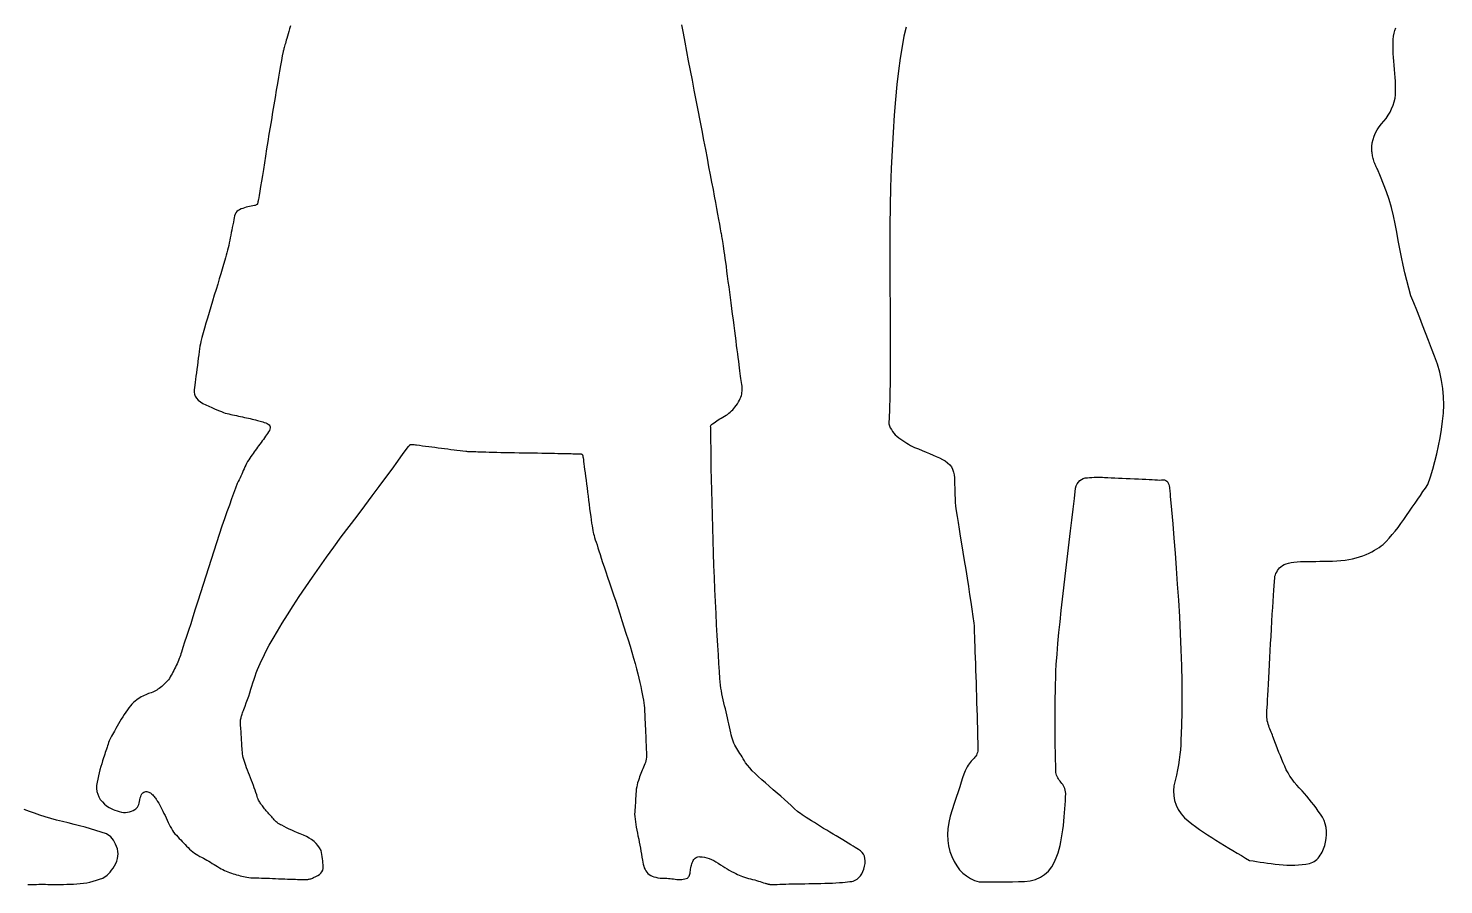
# Model space of a CAD drawing. Extents: x -1942 to 1846, y -642 to 982.
# Drawn here: x -681 to 579, y -620 to 142 of the extents above; entities that cross this region are included whole.
import ezdxf

# ---------------------------------------------------------------- set-up
doc = ezdxf.new("R2010")
doc.units = 0
doc.header["$LTSCALE"] = 20
doc.layers.add('_____1', color=7, linetype='CONTINUOUS')

msp = doc.modelspace()

# ---------------------------------------------------------------- linework, layer by layer
at = {"layer": '_____1', "color": 0, "linetype": 'CONTINUOUS', "flags": 128}
for points in [[(-447.8, 144.6), (-448.5, 142), (-449.2, 139.7), (-449.9, 137.5), (-450.4, 135.4), (-451, 133.5), (-451.5, 131.8), (-451.9, 130.3), (-452.3, 128.9), (-452.7, 127.6), (-453, 126.5), (-453.3, 125.4), (-453.6, 124.5), (-453.8, 123.6), (-454, 122.9), (-454.2, 122.2), (-454.4, 121.7), (-454.4, 121.7), (-454.4, 121.7), (-455.1, 117.9), (-455.8, 113.8), (-456.7, 109.3), (-457.5, 104.3), (-458.5, 99.1), (-459.4, 93.4), (-460.4, 87.3), (-461.5, 80.9), (-462.6, 74.3), (-463.7, 67.7), (-464.8, 61.1), (-465.8, 54.6), (-466.9, 48.1), (-467.9, 41.7), (-469, 35.2), (-470, 28.8), (-471, 22.6), (-471.9, 16.8), (-472.8, 11.4), (-473.6, 6.4), (-474.4, 1.7), (-475.1, -2.5), (-475.7, -6.4), (-476.3, -9.8), (-476.3, -9.8), (-476.3, -9.8), (-476.4, -10.4), (-476.5, -10.9), (-476.6, -11.3), (-476.7, -11.8), (-476.8, -12.2), (-476.8, -12.6), (-476.9, -13), (-477, -13.4), (-477, -13.7), (-477.2, -14), (-477.5, -14.3), (-477.8, -14.5), (-478.2, -14.8), (-478.7, -15), (-479.3, -15.1), (-479.9, -15.3), (-479.9, -15.3), (-479.9, -15.3), (-481.4, -15.5), (-482.9, -15.8), (-484.4, -16.1), (-485.8, -16.4), (-487.3, -16.8), (-488.8, -17.3), (-490.3, -17.8), (-491.7, -18.3), (-493.1, -19), (-494.3, -19.8), (-495.4, -20.7), (-496.3, -21.9), (-497, -23.1), (-497.5, -24.5), (-497.9, -26.1), (-498.2, -27.8), (-498.2, -27.8), (-498.2, -27.8), (-498.6, -30.2), (-499.1, -32.5), (-499.6, -34.8), (-500, -37.1), (-500.5, -39.4), (-500.9, -41.7), (-501.4, -43.9), (-501.8, -46.2), (-502.3, -48.4), (-502.7, -50.7), (-503.2, -52.9), (-503.8, -55.1), (-504.4, -57.3), (-505, -59.5), (-505.6, -61.7), (-506.3, -63.9), (-506.3, -63.9), (-506.3, -63.9), (-507.4, -67.8), (-508.6, -71.8), (-509.9, -76.1), (-511.2, -80.5), (-512.6, -85.2), (-514, -90), (-515.6, -95), (-517.2, -100.3), (-518.8, -105.5), (-520.3, -110.5), (-521.8, -115.4), (-523.1, -120), (-524.4, -124.4), (-525.6, -128.6), (-526.7, -132.6), (-527.7, -136.3), (-527.7, -136.3), (-527.7, -136.3), (-528, -138.3), (-528.4, -140.4), (-528.7, -142.8), (-529.1, -145.3), (-529.5, -148.1), (-529.9, -151.1), (-530.3, -154.3), (-530.7, -157.6), (-531.1, -161), (-531.5, -164.2), (-531.9, -167.2), (-532.3, -170), (-532.7, -172.6), (-533, -175.1), (-533.3, -177.3), (-533.6, -179.3), (-533.6, -179.3), (-533.6, -179.3), (-533.6, -181.3), (-533.2, -183.2), (-532.5, -185), (-531.4, -186.8), (-529.9, -188.4), (-528, -189.9), (-525.8, -191.4), (-523.2, -192.7), (-520.5, -193.9), (-517.9, -195.1), (-515.5, -196.1), (-513.2, -197.1), (-511.1, -198), (-509.2, -198.7), (-507.4, -199.4), (-505.8, -200), (-505.8, -200), (-505.8, -200), (-504.2, -200.4), (-502.6, -200.7), (-501, -201.1), (-499.3, -201.5), (-497.6, -201.8), (-495.9, -202.2), (-494.1, -202.6), (-492.2, -203), (-490.4, -203.4), (-488.6, -203.8), (-486.9, -204.2), (-485.2, -204.6), (-483.6, -204.9), (-482, -205.3), (-480.5, -205.6), (-479, -206), (-479, -206), (-479, -206), (-478.1, -206.2), (-477.1, -206.5), (-476, -206.8), (-474.9, -207.1), (-473.7, -207.5), (-472.5, -207.9), (-471.2, -208.3), (-469.8, -208.7), (-468.6, -209.2), (-467.5, -209.8), (-466.8, -210.5), (-466.2, -211.3), (-465.9, -212.1), (-465.9, -213.1), (-466.1, -214.2), (-466.5, -215.4), (-466.5, -215.4), (-466.5, -215.4), (-467.4, -216.7), (-468.2, -218), (-469.1, -219.3), (-470, -220.6), (-470.9, -222), (-471.9, -223.4), (-473, -224.8), (-474, -226.2), (-475.1, -227.6), (-476.1, -229.1), (-477.1, -230.4), (-478.1, -231.8), (-479.1, -233.2), (-480, -234.5), (-480.9, -235.8), (-481.8, -237.1), (-481.8, -237.1), (-481.8, -237.1), (-483, -238.6), (-484, -240.1), (-485, -241.6), (-485.9, -243.2), (-486.8, -244.7), (-487.6, -246.3), (-488.4, -247.9), (-489.1, -249.5), (-489.8, -251.1), (-490.5, -252.8), (-491.2, -254.4), (-492, -256), (-492.7, -257.7), (-493.5, -259.4), (-494.3, -261), (-495.1, -262.7), (-495.1, -262.7), (-495.1, -262.7), (-496.7, -266.8), (-498.5, -271.4), (-500.3, -276.4), (-502.2, -281.8), (-504.3, -287.7), (-506.5, -294), (-508.8, -300.7), (-511.2, -307.9), (-513.6, -315.3), (-516.1, -322.8), (-518.5, -330.2), (-520.9, -337.6), (-523.2, -345), (-525.6, -352.4), (-527.9, -359.8), (-530.2, -367.3), (-532.5, -374.5), (-534.6, -381.2), (-536.6, -387.6), (-538.5, -393.4), (-540.3, -398.9), (-542, -403.9), (-543.5, -408.5), (-544.9, -412.6), (-544.9, -412.6), (-544.9, -412.6), (-545.3, -414.1), (-545.8, -415.6), (-546.3, -417.1), (-546.9, -418.5), (-547.5, -420), (-548.1, -421.5), (-548.8, -423), (-549.5, -424.5), (-550.2, -426), (-550.9, -427.5), (-551.7, -429), (-552.5, -430.4), (-553.2, -431.9), (-554, -433.3), (-554.8, -434.7), (-555.6, -436.1), (-555.6, -436.1), (-555.6, -436.1), (-556.5, -437.2), (-557.4, -438.2), (-558.4, -439.3), (-559.3, -440.3), (-560.3, -441.3), (-561.4, -442.3), (-562.4, -443.2), (-563.5, -444.2), (-564.6, -445), (-565.8, -445.8), (-566.9, -446.6), (-568.1, -447.2), (-569.2, -447.8), (-570.4, -448.4), (-571.7, -448.8), (-572.9, -449.2), (-574.1, -449.6), (-575.4, -450.1), (-576.7, -450.6), (-578, -451.2), (-579.3, -451.9), (-580.6, -452.6), (-582, -453.4), (-583.3, -454.2), (-584.7, -455.2), (-586.1, -456.3), (-587.5, -457.5), (-588.9, -458.9), (-590.2, -460.5), (-591.6, -462.2), (-593, -464.1), (-594.4, -466.1), (-595.8, -468.1), (-597.1, -470.2), (-598.4, -472.3), (-599.7, -474.5), (-600.9, -476.6), (-602.2, -478.7), (-603.3, -480.8), (-604.5, -483), (-604.5, -483), (-604.5, -483), (-605.4, -484.5), (-606.3, -485.9), (-607.1, -487.4), (-607.8, -488.8), (-608.5, -490.3), (-609.1, -491.7), (-609.7, -493.1), (-610.2, -494.6), (-610.6, -496), (-611.1, -497.4), (-611.6, -498.9), (-612.1, -500.4), (-612.7, -502), (-613.2, -503.6), (-613.7, -505.2), (-614.3, -506.9), (-614.3, -506.9), (-614.3, -506.9), (-615.1, -509.4), (-615.9, -512), (-616.7, -514.6), (-617.4, -517.3), (-618.1, -520), (-618.8, -522.8), (-619.4, -525.6), (-620, -528.5), (-620.4, -531.3), (-620.4, -534.1), (-620.1, -536.7), (-619.4, -539.2), (-618.4, -541.6), (-617.1, -543.9), (-615.3, -546), (-613.3, -548.1), (-613.3, -548.1), (-613.3, -548.1), (-612, -549.1), (-610.6, -550.1), (-609.1, -551), (-607.5, -551.9), (-605.8, -552.6), (-604.1, -553.3), (-602.2, -554), (-600.3, -554.6), (-598.3, -555), (-596.4, -555.3), (-594.6, -555.3), (-592.8, -555.2), (-591.1, -554.9), (-589.4, -554.3), (-587.8, -553.6), (-586.3, -552.7), (-586.3, -552.7), (-586.3, -552.7), (-585.5, -552.2), (-584.7, -551.4), (-584, -550.6), (-583.4, -549.5), (-582.9, -548.4), (-582.5, -547.1), (-582.1, -545.6), (-581.8, -544), (-581.5, -542.5), (-581.1, -541.1), (-580.6, -539.9), (-580, -538.9), (-579.3, -538), (-578.5, -537.4), (-577.6, -536.9), (-576.6, -536.6), (-576.6, -536.6), (-576.6, -536.6), (-575.7, -536.7), (-574.9, -536.9), (-574, -537.2), (-573.3, -537.6), (-572.5, -538), (-571.8, -538.6), (-571.1, -539.2), (-570.4, -539.8), (-569.8, -540.5), (-569.2, -541.3), (-568.6, -542), (-568.1, -542.7), (-567.5, -543.4), (-567, -544.1), (-566.5, -544.8), (-566.1, -545.5), (-566.1, -545.5), (-566.1, -545.5), (-565.1, -547.1), (-564.1, -548.8), (-563.2, -550.6), (-562.2, -552.4), (-561.3, -554.3), (-560.4, -556.2), (-559.5, -558.2), (-558.6, -560.2), (-557.7, -562.3), (-556.7, -564.2), (-555.8, -566.1), (-554.8, -567.9), (-553.8, -569.7), (-552.8, -571.3), (-551.8, -572.9), (-550.7, -574.4), (-550.7, -574.4), (-550.7, -574.4), (-549.4, -575.7), (-548.1, -577.1), (-546.8, -578.4), (-545.5, -579.7), (-544.2, -581.1), (-542.9, -582.5), (-541.6, -583.9), (-540.3, -585.3), (-539, -586.6), (-537.7, -588), (-536.3, -589.2), (-534.8, -590.4), (-533.3, -591.5), (-531.8, -592.6), (-530.2, -593.5), (-528.5, -594.5), (-528.5, -594.5), (-528.5, -594.5), (-526.9, -595.3), (-525.3, -596.1), (-523.8, -597), (-522.2, -597.9), (-520.6, -598.8), (-519, -599.7), (-517.4, -600.7), (-515.8, -601.7), (-514.2, -602.7), (-512.7, -603.6), (-511.1, -604.5), (-509.6, -605.4), (-508.1, -606.2), (-506.6, -607), (-505.1, -607.7), (-503.6, -608.3), (-503.6, -608.3), (-503.6, -608.3), (-502, -608.9), (-500.4, -609.4), (-498.8, -609.9), (-497.3, -610.4), (-495.7, -610.9), (-494.2, -611.3), (-492.7, -611.8), (-491.2, -612.1), (-489.7, -612.5), (-488.1, -612.8), (-486.5, -613.1), (-484.9, -613.3), (-483.2, -613.4), (-481.5, -613.5), (-479.7, -613.5), (-477.9, -613.5), (-477.9, -613.5), (-477.9, -613.5), (-475.9, -613.6), (-473.7, -613.7), (-471.4, -613.8), (-469, -613.8), (-466.5, -613.9), (-463.9, -614), (-461.2, -614.1), (-458.4, -614.3), (-455.6, -614.4), (-452.9, -614.5), (-450.3, -614.6), (-447.9, -614.7), (-445.6, -614.7), (-443.4, -614.8), (-441.4, -614.9), (-439.5, -615), (-439.5, -615), (-439.5, -615), (-438.5, -615), (-437.5, -615.1), (-436.5, -615.1), (-435.7, -615.1), (-434.9, -615.1), (-434.1, -615.1), (-433.5, -615.1), (-432.8, -615), (-432.2, -615), (-431.6, -614.8), (-431, -614.7), (-430.3, -614.5), (-429.6, -614.3), (-428.8, -614), (-428.1, -613.7), (-427.3, -613.3), (-427.3, -613.3), (-427.3, -613.3), (-425.2, -612.5), (-423.4, -611.6), (-421.9, -610.6), (-420.6, -609.4), (-419.7, -608.1), (-419.1, -606.7), (-418.7, -605.2), (-418.6, -603.6), (-418.7, -601.9), (-418.9, -600.1), (-419.1, -598.3), (-419.3, -596.6), (-419.5, -594.7), (-419.8, -592.9), (-420.1, -591), (-420.5, -589.1), (-420.5, -589.1), (-420.5, -589.1), (-421.8, -586.9), (-423.3, -584.8), (-424.9, -582.9), (-426.8, -581.1), (-428.9, -579.5), (-431.1, -578.1), (-433.6, -576.8), (-436.3, -575.6), (-439, -574.5), (-441.6, -573.4), (-444.1, -572.3), (-446.6, -571.2), (-448.9, -570.1), (-451.2, -569), (-453.4, -567.9), (-455.5, -566.8), (-455.5, -566.8), (-455.5, -566.8), (-456.6, -566.3), (-457.6, -565.7), (-458.6, -565.1), (-459.6, -564.4), (-460.5, -563.6), (-461.4, -562.8), (-462.2, -562), (-463, -561.1), (-463.8, -560.1), (-464.5, -559.2), (-465.3, -558.3), (-466.1, -557.4), (-466.9, -556.5), (-467.7, -555.6), (-468.5, -554.7), (-469.3, -553.9), (-469.3, -553.9), (-469.3, -553.9), (-470.1, -552.9), (-470.8, -552), (-471.5, -551.2), (-472.2, -550.4), (-472.8, -549.6), (-473.3, -548.9), (-473.9, -548.2), (-474.3, -547.6), (-474.8, -546.9), (-475.2, -546.1), (-475.7, -545.3), (-476.1, -544.4), (-476.6, -543.4), (-477, -542.3), (-477.4, -541.1), (-477.8, -539.8), (-477.8, -539.8), (-477.8, -539.8), (-478.5, -537.7), (-479.2, -535.6), (-480, -533.5), (-480.8, -531.3), (-481.6, -529.1), (-482.5, -526.9), (-483.3, -524.6), (-484.3, -522.3), (-485.2, -520), (-486, -517.8), (-486.8, -515.7), (-487.5, -513.7), (-488.2, -511.8), (-488.8, -509.9), (-489.4, -508.1), (-489.9, -506.4), (-489.9, -506.4), (-489.9, -506.4), (-490.2, -504.9), (-490.4, -503.3), (-490.6, -501.6), (-490.8, -500), (-490.9, -498.3), (-491.1, -496.6), (-491.2, -494.9), (-491.2, -493.2), (-491.3, -491.4), (-491.4, -489.7), (-491.5, -488), (-491.6, -486.3), (-491.7, -484.7), (-491.8, -483), (-491.9, -481.3), (-492.1, -479.7), (-492.1, -479.7), (-492.1, -479.7), (-492.2, -478.4), (-492.3, -477.1), (-492.4, -475.9), (-492.4, -474.8), (-492.3, -473.8), (-492.2, -472.9), (-492.1, -472), (-491.8, -471.2), (-491.6, -470.4), (-491.3, -469.6), (-491, -468.7), (-490.7, -467.8), (-490.4, -466.8), (-490.1, -465.8), (-489.7, -464.7), (-489.3, -463.6), (-489.3, -463.6), (-489.3, -463.6), (-488.2, -460.7), (-487.1, -457.7), (-486, -454.8), (-485, -451.8), (-484, -448.8), (-483, -445.8), (-482.1, -442.9), (-481.2, -439.9), (-480.2, -436.9), (-479.3, -434), (-478.2, -431.1), (-477.1, -428.3), (-476, -425.5), (-474.8, -422.8), (-473.5, -420.1), (-472.2, -417.4), (-472.2, -417.4), (-472.2, -417.4), (-469.6, -412.2), (-466.6, -406.6), (-463.2, -400.5), (-459.4, -394), (-455.1, -387), (-450.5, -379.5), (-445.4, -371.6), (-439.9, -363.3), (-434.1, -354.7), (-428.1, -346), (-422, -337.2), (-415.7, -328.3), (-409.1, -319.2), (-402.5, -310.1), (-395.6, -300.9), (-388.5, -291.6), (-381.6, -282.4), (-375, -273.6), (-368.7, -265.3), (-362.8, -257.4), (-357.3, -249.8), (-352.1, -242.7), (-347.3, -236), (-342.8, -229.8), (-342.8, -229.8), (-342.8, -229.8), (-342.5, -229.4), (-342.2, -229), (-341.9, -228.7), (-341.7, -228.5), (-341.4, -228.2), (-341.2, -228.1), (-341, -227.9), (-340.9, -227.9), (-340.6, -227.8), (-340.3, -227.8), (-339.8, -227.8), (-339.2, -227.9), (-338.4, -227.9), (-337.5, -228), (-336.5, -228.1), (-335.4, -228.3), (-335.4, -228.3), (-335.4, -228.3), (-332.8, -228.6), (-330.1, -229), (-327.4, -229.3), (-324.7, -229.7), (-321.9, -230.1), (-319.1, -230.4), (-316.3, -230.8), (-313.4, -231.2), (-310.5, -231.5), (-307.7, -231.9), (-304.9, -232.3), (-302.1, -232.6), (-299.5, -233), (-296.8, -233.3), (-294.2, -233.6), (-291.7, -234), (-291.7, -234), (-291.7, -234), (-290.9, -234), (-290, -234.1), (-288.9, -234.1), (-287.6, -234.2), (-286.2, -234.2), (-284.6, -234.3), (-282.8, -234.3), (-280.9, -234.4), (-278.8, -234.5), (-276.3, -234.5), (-273.7, -234.6), (-270.7, -234.7), (-267.6, -234.7), (-264.1, -234.8), (-260.4, -234.9), (-256.4, -235), (-252.3, -235), (-248.2, -235.1), (-244.2, -235.2), (-240.1, -235.2), (-236, -235.3), (-231.9, -235.4), (-227.8, -235.4), (-223.8, -235.5), (-219.9, -235.6), (-216.2, -235.6), (-212.8, -235.7), (-209.7, -235.8), (-206.8, -235.8), (-204.2, -235.9), (-201.9, -235.9), (-199.8, -236), (-197.9, -236), (-196.3, -236.1), (-194.7, -236.1), (-193.4, -236.1), (-192.2, -236.2), (-191.2, -236.2), (-190.3, -236.2), (-189.6, -236.3), (-189.6, -236.3), (-189.6, -236.3), (-189.3, -236.3), (-189, -236.3), (-188.8, -236.3), (-188.6, -236.4), (-188.4, -236.5), (-188.2, -236.6), (-188, -236.7), (-187.9, -236.9), (-187.8, -237.1), (-187.7, -237.3), (-187.6, -237.5), (-187.5, -237.7), (-187.4, -238), (-187.4, -238.2), (-187.3, -238.5), (-187.3, -238.8), (-187.3, -238.8), (-187.3, -238.8), (-187.1, -239.9), (-186.9, -241.3), (-186.7, -243.1), (-186.4, -245.1), (-186.1, -247.4), (-185.8, -250.1), (-185.4, -253), (-185, -256.3), (-184.6, -259.7), (-184.2, -263.1), (-183.7, -266.6), (-183.3, -270.2), (-182.8, -273.8), (-182.3, -277.5), (-181.9, -281.2), (-181.4, -284.9), (-180.9, -288.6), (-180.4, -291.9), (-180, -295), (-179.6, -297.8), (-179.2, -300.3), (-178.8, -302.5), (-178.5, -304.4), (-178.2, -306.1), (-178.2, -306.1), (-178.2, -306.1), (-177.8, -307.4), (-177.4, -309), (-176.9, -310.8), (-176.3, -312.7), (-175.6, -314.9), (-174.8, -317.3), (-174, -319.9), (-173.1, -322.7), (-172.1, -325.8), (-171, -329.2), (-169.8, -332.9), (-168.4, -336.9), (-166.9, -341.3), (-165.4, -346), (-163.7, -351), (-161.9, -356.3), (-160, -361.8), (-158.1, -367.4), (-156.3, -373), (-154.4, -378.7), (-152.6, -384.4), (-150.8, -390.1), (-149, -395.9), (-147.1, -401.7), (-145.4, -407.4), (-143.8, -412.8), (-142.3, -418), (-140.9, -422.9), (-139.6, -427.5), (-138.5, -431.9), (-137.5, -436), (-136.6, -439.8), (-135.9, -443.4), (-135.2, -446.7), (-134.5, -449.8), (-134, -452.8), (-133.5, -455.5), (-133.1, -457.9), (-132.8, -460.2), (-132.5, -462.3), (-132.5, -462.3), (-132.5, -462.3), (-132.5, -463.9), (-132.4, -465.7), (-132.3, -467.8), (-132.2, -470), (-132.1, -472.5), (-132, -475.2), (-131.8, -478.1), (-131.7, -481.2), (-131.6, -484.3), (-131.4, -487.3), (-131.3, -490.1), (-131.2, -492.7), (-131.1, -495.2), (-131, -497.4), (-130.9, -499.5), (-130.8, -501.4), (-130.8, -501.4), (-130.8, -501.4), (-130.7, -503.1), (-130.6, -504.7), (-130.7, -506.3), (-130.9, -507.8), (-131.2, -509.3), (-131.6, -510.8), (-132.1, -512.2), (-132.7, -513.6), (-133.4, -515), (-134, -516.4), (-134.7, -517.8), (-135.3, -519.3), (-135.8, -520.7), (-136.4, -522.2), (-136.9, -523.7), (-137.4, -525.2), (-137.4, -525.2), (-137.4, -525.2), (-138, -527), (-138.6, -528.9), (-139, -530.7), (-139.4, -532.7), (-139.8, -534.6), (-140, -536.6), (-140.2, -538.7), (-140.3, -540.8), (-140.4, -542.9), (-140.5, -545), (-140.6, -547), (-140.7, -549), (-140.8, -551), (-141, -553), (-141.1, -554.9), (-141.3, -556.8), (-141.3, -556.8), (-141.3, -556.8), (-141.1, -559), (-140.8, -561.3), (-140.5, -563.7), (-140.2, -566.1), (-139.8, -568.5), (-139.3, -571.1), (-138.8, -573.7), (-138.3, -576.3), (-137.7, -579), (-137.2, -581.7), (-136.7, -584.4), (-136.2, -587.1), (-135.7, -589.7), (-135.2, -592.4), (-134.8, -595.1), (-134.3, -597.7), (-134.3, -597.7), (-134.3, -597.7), (-134.1, -599.6), (-133.7, -601.5), (-133.2, -603.1), (-132.7, -604.7), (-132, -606.1), (-131.2, -607.4), (-130.4, -608.6), (-129.4, -609.7), (-128.3, -610.6), (-127, -611.4), (-125.6, -612.1), (-124.1, -612.7), (-122.5, -613.1), (-120.7, -613.5), (-118.7, -613.7), (-116.6, -613.8), (-116.6, -613.8), (-116.6, -613.8), (-115.3, -613.8), (-113.9, -613.8), (-112.5, -613.9), (-111, -614), (-109.6, -614.1), (-108.1, -614.3), (-106.7, -614.5), (-105.2, -614.8), (-103.7, -615), (-102.2, -615.1), (-100.8, -615.1), (-99.4, -615), (-98, -614.8), (-96.7, -614.5), (-95.4, -614.2), (-94.1, -613.7), (-94.1, -613.7), (-94.1, -613.7), (-93.6, -613.3), (-93.2, -612.7), (-92.8, -612), (-92.5, -611.2), (-92.2, -610.3), (-91.9, -609.3), (-91.7, -608.2), (-91.6, -607), (-91.4, -605.7), (-91.2, -604.5), (-91, -603.3), (-90.7, -602.2), (-90.4, -601.1), (-90, -600.1), (-89.6, -599.1), (-89.1, -598.1), (-88.6, -597.3), (-88, -596.5), (-87.3, -595.9), (-86.6, -595.4), (-85.8, -595.1), (-85, -594.9), (-84.1, -594.7), (-83.1, -594.8), (-83.1, -594.8), (-83.1, -594.8), (-81.1, -594.9), (-79, -595.2), (-77, -595.7), (-74.9, -596.3), (-72.9, -597.1), (-70.9, -598.1), (-68.9, -599.2), (-66.9, -600.5), (-64.9, -601.9), (-62.9, -603.2), (-60.9, -604.4), (-59, -605.6), (-57, -606.7), (-55, -607.8), (-53.1, -608.8), (-51.2, -609.8), (-51.2, -609.8), (-51.2, -609.8), (-49.7, -610.5), (-48.2, -611.2), (-46.7, -611.8), (-45.1, -612.4), (-43.4, -613), (-41.6, -613.5), (-39.9, -614), (-38, -614.5), (-36.2, -615), (-34.4, -615.4), (-32.7, -615.9), (-31, -616.4), (-29.4, -616.9), (-27.9, -617.4), (-26.4, -617.9), (-25, -618.4), (-25, -618.4), (-25, -618.4), (-24.4, -618.6), (-23.9, -618.7), (-23.4, -618.8), (-22.8, -619), (-22.3, -619.1), (-21.8, -619.2), (-21.3, -619.3), (-20.8, -619.4), (-20.3, -619.5), (-19.8, -619.5), (-19.3, -619.6), (-18.7, -619.6), (-18.2, -619.6), (-17.7, -619.6), (-17.1, -619.6), (-16.5, -619.6), (-16.5, -619.6), (-16.5, -619.6), (-14.4, -619.4), (-12.1, -619.3), (-9.6, -619.2), (-6.8, -619.1), (-3.9, -619), (-0.6, -618.9), (2.8, -618.9), (6.5, -618.8), (10.2, -618.8), (13.9, -618.7), (17.5, -618.7), (21.1, -618.6), (24.6, -618.5), (28.1, -618.4), (31.5, -618.3), (34.8, -618.2), (38, -618), (41, -617.8), (43.7, -617.7), (46.1, -617.4), (48.3, -617.2), (50.3, -616.9), (52, -616.7), (53.4, -616.4), (53.4, -616.4), (53.4, -616.4), (55.2, -615.6), (56.9, -614.6), (58.4, -613.3), (59.7, -611.8), (60.9, -610), (61.9, -608), (62.8, -605.7), (63.4, -603.2), (63.9, -600.7), (64, -598.3), (63.8, -596.2), (63.3, -594.2), (62.4, -592.5), (61.3, -590.9), (59.8, -589.6), (58, -588.4), (58, -588.4), (58, -588.4), (56.6, -587.5), (55, -586.5), (53.2, -585.3), (51.2, -584.1), (49, -582.7), (46.6, -581.3), (44, -579.7), (41.2, -578), (38.3, -576.3), (35.5, -574.6), (32.6, -572.9), (29.8, -571.2), (27, -569.5), (24.2, -567.8), (21.5, -566.1), (18.8, -564.4), (16.2, -562.8), (13.8, -561.3), (11.6, -559.9), (9.6, -558.6), (7.9, -557.5), (6.3, -556.4), (5, -555.5), (3.8, -554.6), (3.8, -554.6), (3.8, -554.6), (1.1, -552), (-1.8, -549.3), (-4.8, -546.6), (-7.9, -543.8), (-11.1, -540.9), (-14.4, -538.1), (-17.9, -535.1), (-21.4, -532.1), (-24.9, -529.1), (-28.1, -526.3), (-31.2, -523.5), (-33.9, -520.8), (-36.5, -518.2), (-38.8, -515.7), (-40.8, -513.4), (-42.6, -511.1), (-42.6, -511.1), (-42.6, -511.1), (-43.6, -509.3), (-44.6, -507.6), (-45.6, -506), (-46.5, -504.3), (-47.5, -502.8), (-48.5, -501.3), (-49.4, -499.8), (-50.4, -498.4), (-51.3, -496.9), (-52.2, -495.4), (-52.9, -493.7), (-53.6, -492), (-54.2, -490.2), (-54.8, -488.4), (-55.2, -486.4), (-55.6, -484.4), (-55.6, -484.4), (-55.6, -484.4), (-56.2, -481.8), (-56.7, -479.2), (-57.3, -476.6), (-57.9, -474), (-58.5, -471.3), (-59.2, -468.6), (-59.8, -465.9), (-60.5, -463.2), (-61.2, -460.4), (-61.8, -457.7), (-62.4, -455.1), (-63, -452.4), (-63.5, -449.8), (-64, -447.2), (-64.4, -444.7), (-64.8, -442.2), (-64.8, -442.2), (-64.8, -442.2), (-65.3, -436.3), (-65.7, -429.8), (-66.2, -422.7), (-66.7, -415), (-67.2, -406.7), (-67.7, -397.8), (-68.3, -388.3), (-68.8, -378.2), (-69.4, -367.7), (-69.9, -357.1), (-70.3, -346.3), (-70.8, -335.5), (-71.2, -324.5), (-71.5, -313.3), (-71.8, -302.1), (-72.1, -290.7), (-72.4, -279.5), (-72.6, -268.9), (-72.8, -258.8), (-73, -249.3), (-73.1, -240.3), (-73.2, -231.9), (-73.3, -224.1), (-73.4, -216.8), (-73.4, -216.8), (-73.4, -216.8), (-73.3, -216.2), (-73.3, -215.6), (-73.3, -215.1), (-73.3, -214.6), (-73.3, -214.1), (-73.4, -213.6), (-73.4, -213.1), (-73.5, -212.7), (-73.6, -212.3), (-73.6, -211.9), (-73.5, -211.4), (-73.3, -211), (-73, -210.6), (-72.7, -210.2), (-72.3, -209.8), (-71.9, -209.4), (-71.9, -209.4), (-71.9, -209.4), (-70.6, -208.5), (-69.4, -207.7), (-68.1, -206.9), (-66.8, -206), (-65.4, -205.2), (-64.1, -204.4), (-62.7, -203.6), (-61.3, -202.8), (-59.9, -201.9), (-58.5, -201.1), (-57.3, -200.1), (-56.1, -199.2), (-55, -198.1), (-53.9, -197.1), (-52.9, -196), (-52, -194.8), (-52, -194.8), (-52, -194.8), (-50.8, -193.2), (-49.8, -191.6), (-48.8, -190), (-48, -188.5), (-47.3, -187.1), (-46.7, -185.7), (-46.2, -184.4), (-45.9, -183.1), (-45.7, -181.8), (-45.5, -180.4), (-45.4, -179), (-45.5, -177.5), (-45.6, -176), (-45.7, -174.4), (-46, -172.7), (-46.4, -171), (-46.4, -171), (-46.4, -171), (-46.6, -169.1), (-46.9, -167), (-47.2, -164.8), (-47.5, -162.3), (-47.9, -159.7), (-48.2, -156.9), (-48.6, -153.8), (-49.1, -150.6), (-49.5, -147.2), (-50, -143.6), (-50.5, -139.7), (-51, -135.6), (-51.6, -131.3), (-52.2, -126.7), (-52.8, -122), (-53.4, -117), (-54.1, -111.9), (-54.7, -106.9), (-55.4, -101.9), (-56, -97.1), (-56.6, -92.3), (-57.2, -87.5), (-57.9, -82.8), (-58.5, -78.2), (-59.1, -73.8), (-59.6, -69.6), (-60.1, -65.8), (-60.6, -62.3), (-61.1, -59.1), (-61.5, -56.2), (-61.9, -53.6), (-62.2, -51.3), (-62.5, -49.2), (-62.8, -47.3), (-63.1, -45.6), (-63.3, -44.1), (-63.5, -42.7), (-63.7, -41.5), (-63.9, -40.5), (-64.1, -39.7), (-64.1, -39.7), (-64.1, -39.7), (-64.7, -36), (-65.5, -32), (-66.3, -27.7), (-67.1, -23), (-68, -18), (-69, -12.7), (-70.1, -7), (-71.2, -1), (-72.5, 5.4), (-73.7, 12.1), (-75.1, 19.3), (-76.5, 26.8), (-78, 34.6), (-79.6, 42.9), (-81.3, 51.5), (-83, 60.5), (-84.8, 69.6), (-86.6, 78.6), (-88.3, 87.5), (-89.9, 96.3), (-91.6, 104.9), (-93.2, 113.4), (-94.8, 121.8), (-96.3, 130), (-97.8, 138), (-99.2, 145.4)], [(100.4, 143.5), (98.5, 135.3), (96.8, 126.1), (95.1, 115.8), (93.6, 104.6), (92.2, 92.4), (90.9, 79.2), (89.8, 65), (88.8, 49.8), (88, 34), (87.2, 17.7), (86.7, 1.1), (86.3, -15.9), (86, -33.3), (85.9, -51), (85.9, -69.2), (86, -87.7), (86.2, -106), (86.3, -123.4), (86.4, -139.9), (86.3, -155.6), (86.2, -170.4), (85.9, -184.3), (85.6, -197.4), (85.2, -209.6), (85.2, -209.6), (85.2, -209.6), (85.8, -211.3), (86.4, -213), (87.3, -214.7), (88.3, -216.3), (89.5, -217.8), (90.8, -219.2), (92.3, -220.6), (94, -221.9), (95.7, -223.2), (97.5, -224.4), (99.2, -225.5), (101, -226.6), (102.7, -227.7), (104.4, -228.7), (106.2, -229.7), (107.9, -230.6), (107.9, -230.6), (107.9, -230.6), (111.4, -231.9), (114.9, -233.3), (118.2, -234.7), (121.3, -236), (124.4, -237.3), (127.3, -238.6), (130.2, -239.9), (132.8, -241.2), (135.3, -242.6), (137.4, -244.1), (139.3, -245.9), (140.8, -247.9), (141.9, -250), (142.8, -252.4), (143.3, -254.9), (143.5, -257.6), (143.5, -260.5), (143.6, -263.4), (143.7, -266.5), (143.8, -269.6), (143.9, -272.7), (144, -276), (144.1, -279.3), (144.3, -282.7), (144.3, -282.7), (144.3, -282.7), (145, -287.1), (145.8, -292), (146.7, -297.3), (147.6, -303.2), (148.6, -309.5), (149.7, -316.3), (150.9, -323.6), (152.2, -331.3), (153.5, -339.2), (154.7, -346.8), (155.9, -354.2), (157, -361.3), (158.1, -368.1), (159.1, -374.6), (160, -380.9), (160.9, -386.9), (160.9, -386.9), (160.9, -386.9), (161, -389.3), (161.1, -392.1), (161.2, -395.3), (161.3, -398.9), (161.5, -403), (161.6, -407.4), (161.8, -412.3), (162, -417.5), (162.1, -423.1), (162.3, -428.6), (162.5, -434.3), (162.7, -440), (162.9, -445.8), (163.1, -451.7), (163.2, -457.6), (163.4, -463.6), (163.6, -469.4), (163.7, -474.9), (163.9, -480), (164, -484.7), (164.1, -489), (164.3, -492.9), (164.3, -496.4), (164.4, -499.6), (164.4, -499.6), (164.4, -499.6), (164.2, -500.8), (163.9, -502.1), (163.5, -503.2), (163, -504.3), (162.4, -505.3), (161.7, -506.3), (161, -507.1), (160.1, -508), (159.3, -508.8), (158.4, -509.8), (157.5, -510.9), (156.6, -512.1), (155.7, -513.4), (154.8, -514.9), (153.9, -516.5), (152.9, -518.2), (152.9, -518.2), (152.9, -518.2), (152, -521.2), (150.8, -524.6), (149.6, -528.4), (148.2, -532.6), (146.7, -537.1), (145.1, -542), (143.3, -547.3), (141.4, -553), (139.7, -558.8), (138.5, -564.4), (137.7, -569.8), (137.4, -575.1), (137.6, -580.2), (138.3, -585.2), (139.5, -590), (141.1, -594.6), (143.2, -599), (145.5, -602.9), (148.1, -606.3), (151, -609.3), (154.2, -611.9), (157.7, -614.1), (161.5, -615.8), (165.5, -617.1), (165.5, -617.1), (165.5, -617.1), (170.3, -617.2), (175.2, -617.2), (180.1, -617.2), (185.1, -617.2), (190.2, -617.1), (195.3, -617), (200.6, -616.9), (205.9, -616.7), (211, -616.1), (215.7, -615), (220, -613.1), (223.8, -610.6), (227.2, -607.5), (230.2, -603.7), (232.7, -599.3), (234.8, -594.2), (234.8, -594.2), (234.8, -594.2), (235.8, -591.2), (236.7, -588), (237.5, -584.8), (238.2, -581.4), (238.9, -578), (239.5, -574.4), (240, -570.8), (240.5, -567), (240.9, -563.2), (241.2, -559.4), (241.6, -555.8), (241.9, -552.2), (242.1, -548.6), (242.3, -545.1), (242.5, -541.7), (242.7, -538.4), (242.7, -538.4), (242.7, -538.4), (242.4, -536.9), (242.1, -535.4), (241.7, -534.1), (241.2, -532.8), (240.6, -531.6), (239.9, -530.5), (239.2, -529.5), (238.3, -528.5), (237.5, -527.6), (236.7, -526.6), (236.1, -525.5), (235.5, -524.5), (235, -523.4), (234.5, -522.2), (234.2, -521), (233.9, -519.8), (233.9, -519.8), (233.9, -519.8), (233.7, -513.9), (233.5, -508), (233.4, -502), (233.3, -496), (233.2, -490), (233.1, -484), (233.1, -477.9), (233.1, -471.8), (233.1, -465.7), (233.2, -459.6), (233.3, -453.6), (233.4, -447.5), (233.5, -441.5), (233.7, -435.6), (233.9, -429.6), (234.1, -423.7), (234.1, -423.7), (234.1, -423.7), (234.9, -414.4), (235.7, -404.9), (236.6, -395.3), (237.6, -385.6), (238.6, -375.7), (239.7, -365.7), (240.9, -355.5), (242.1, -345.2), (243.3, -334.9), (244.5, -324.8), (245.7, -314.8), (246.9, -304.9), (248, -295.2), (249.2, -285.6), (250.3, -276.1), (251.3, -266.8), (251.3, -266.8), (251.3, -266.8), (252, -264.7), (252.9, -262.9), (253.9, -261.4), (255.2, -260.1), (256.6, -259.1), (258.2, -258.3), (259.9, -257.7), (261.9, -257.5), (263.9, -257.3), (265.9, -257.2), (267.9, -257.1), (269.8, -257.1), (271.7, -257.1), (273.5, -257.1), (275.3, -257.1), (277.1, -257.2), (277.1, -257.2), (277.1, -257.2), (280.1, -257.4), (283.2, -257.5), (286.3, -257.7), (289.6, -257.8), (293, -258), (296.5, -258.1), (300, -258.3), (303.7, -258.5), (307.3, -258.6), (310.7, -258.8), (313.8, -258.9), (316.8, -259.1), (319.5, -259.2), (322, -259.3), (324.2, -259.5), (326.3, -259.6), (326.3, -259.6), (326.3, -259.6), (327.9, -259.4), (329.3, -259.3), (330.6, -259.5), (331.7, -259.9), (332.6, -260.5), (333.4, -261.3), (333.9, -262.3), (334.3, -263.5), (334.6, -264.8), (334.9, -266.1), (335.1, -267.4), (335.3, -268.7), (335.4, -270), (335.5, -271.3), (335.6, -272.7), (335.7, -274), (335.7, -274), (335.7, -274), (336.8, -286.1), (337.9, -298.5), (338.9, -311.3), (340, -324.5), (341, -338.1), (341.9, -352.1), (342.9, -366.5), (343.8, -381.3), (344.6, -396.1), (345.2, -410.6), (345.6, -424.8), (345.9, -438.7), (346, -452.3), (345.9, -465.5), (345.6, -478.4), (345.1, -491), (345.1, -491), (345.1, -491), (345, -495.3), (344.7, -499.6), (344.3, -503.9), (343.7, -508.4), (343, -512.9), (342.1, -517.5), (341.1, -522.2), (340, -526.9), (339, -531.6), (338.6, -536.2), (338.8, -540.6), (339.6, -544.8), (340.9, -548.9), (342.8, -552.8), (345.3, -556.6), (348.3, -560.2), (348.3, -560.2), (348.3, -560.2), (351.6, -562.8), (354.9, -565.4), (358.3, -567.9), (361.7, -570.4), (365.3, -572.9), (368.9, -575.3), (372.6, -577.7), (376.4, -580.1), (380.2, -582.4), (384, -584.7), (387.8, -587), (391.5, -589.3), (395.3, -591.5), (399, -593.7), (402.7, -595.9), (406.3, -598), (406.3, -598), (406.3, -598), (409.4, -598.5), (412.5, -599), (415.6, -599.5), (418.9, -599.9), (422.2, -600.4), (425.6, -600.8), (429.1, -601.3), (432.6, -601.7), (436.1, -602), (439.6, -602.3), (443.1, -602.3), (446.5, -602.3), (449.8, -602.1), (453.1, -601.8), (456.4, -601.3), (459.6, -600.7), (459.6, -600.7), (459.6, -600.7), (461.1, -600.2), (462.5, -599.6), (463.9, -598.9), (465.1, -598), (466.3, -597.1), (467.4, -596), (468.4, -594.8), (469.3, -593.5), (470.1, -592.1), (470.9, -590.7), (471.6, -589.3), (472.2, -587.8), (472.7, -586.4), (473.2, -584.9), (473.6, -583.4), (473.9, -581.9), (473.9, -581.9), (473.9, -581.9), (474.6, -578.5), (474.9, -575.1), (474.8, -571.9), (474.5, -568.7), (473.7, -565.6), (472.6, -562.6), (471.2, -559.7), (469.4, -556.9), (467.5, -554.1), (465.5, -551.4), (463.5, -548.7), (461.4, -546.1), (459.4, -543.5), (457.3, -541), (455.2, -538.5), (453.1, -536.1), (453.1, -536.1), (453.1, -536.1), (450.6, -533.6), (448.3, -531.1), (446.1, -528.5), (444.1, -525.8), (442.3, -523), (440.6, -520.2), (439, -517.3), (437.6, -514.3), (436.3, -511.3), (435, -508.2), (433.8, -505.1), (432.5, -502), (431.3, -498.8), (430, -495.6), (428.8, -492.4), (427.6, -489.2), (427.6, -489.2), (427.6, -489.2), (427.1, -487.9), (426.6, -486.6), (426, -485.2), (425.5, -483.9), (425, -482.5), (424.4, -481.1), (423.9, -479.7), (423.4, -478.2), (422.9, -476.7), (422.5, -475.3), (422.1, -473.9), (421.9, -472.4), (421.7, -471), (421.6, -469.6), (421.6, -468.1), (421.7, -466.7), (421.7, -466.7), (421.7, -466.7), (421.8, -464.6), (422, -461.9), (422.2, -458.8), (422.4, -455.2), (422.6, -451), (422.8, -446.4), (423.1, -441.3), (423.4, -435.7), (423.7, -429.8), (424, -423.8), (424.3, -417.6), (424.7, -411.4), (425, -405.1), (425.4, -398.7), (425.7, -392.1), (426.1, -385.5), (426.5, -379), (426.9, -373), (427.2, -367.5), (427.5, -362.4), (427.9, -357.7), (428.1, -353.6), (428.4, -349.8), (428.7, -346.6), (428.7, -346.6), (428.7, -346.6), (428.9, -345.2), (429.3, -343.9), (429.8, -342.6), (430.5, -341.4), (431.2, -340.1), (432.1, -339), (433.1, -337.8), (434.2, -336.7), (435.5, -335.7), (437.1, -334.8), (438.9, -334), (440.9, -333.4), (443.2, -332.9), (445.8, -332.5), (448.6, -332.2), (451.7, -332.1), (454.9, -332.1), (458.2, -332), (461.7, -331.9), (465.2, -331.9), (468.8, -331.8), (472.5, -331.7), (476.3, -331.7), (480.1, -331.6), (484, -331.5), (487.7, -331.2), (491.3, -330.8), (494.8, -330.3), (498.1, -329.6), (501.3, -328.8), (504.3, -327.9), (507.2, -326.9), (510, -325.7), (512.7, -324.6), (515.1, -323.4), (517.5, -322.1), (519.7, -320.9), (521.7, -319.5), (523.6, -318.2), (525.4, -316.8), (525.4, -316.8), (525.4, -316.8), (528, -314.1), (530.6, -311.2), (533.3, -308.1), (535.9, -305), (538.5, -301.7), (541.1, -298.3), (543.6, -294.7), (546.2, -291), (548.8, -287.3), (551.2, -283.7), (553.7, -280.1), (556.1, -276.6), (558.4, -273.3), (560.7, -269.9), (562.9, -266.7), (565.1, -263.5), (565.1, -263.5), (565.1, -263.5), (567.3, -256.8), (569.4, -250), (571.3, -243.1), (573, -236.1), (574.6, -229.1), (575.9, -221.9), (577.1, -214.7), (578.2, -207.3), (578.9, -200), (579.2, -192.7), (579, -185.4), (578.3, -178.1), (577.2, -170.9), (575.6, -163.7), (573.6, -156.5), (571.1, -149.4), (568.4, -142.4), (565.7, -135.4), (563.1, -128.5), (560.4, -121.7), (557.8, -115.1), (555.2, -108.5), (552.6, -102), (550, -95.6), (550, -95.6), (550, -95.6), (548.2, -88.9), (546.4, -82.1), (544.7, -75.2), (543.1, -68.2), (541.6, -61.1), (540.1, -53.8), (538.7, -46.5), (537.4, -39.1), (536, -31.6), (534.4, -24.3), (532.6, -17.1), (530.5, -10), (528.2, -3.1), (525.7, 3.8), (523, 10.5), (520.1, 17.1), (520.1, 17.1), (520.1, 17.1), (519.6, 18.1), (519.1, 19.1), (518.7, 20.1), (518.2, 21.2), (517.8, 22.2), (517.4, 23.3), (517.1, 24.5), (516.7, 25.6), (516.4, 26.7), (516.1, 27.8), (515.9, 28.9), (515.7, 29.9), (515.5, 30.9), (515.4, 31.9), (515.3, 32.9), (515.3, 33.8), (515.3, 33.8), (515.3, 33.8), (515.3, 37.2), (515.6, 40.4), (516.3, 43.6), (517.2, 46.6), (518.4, 49.4), (519.9, 52.2), (521.7, 54.8), (523.8, 57.3), (526, 59.7), (528, 62.3), (529.8, 65), (531.4, 67.9), (532.8, 70.8), (534.1, 73.9), (535.2, 77), (536.1, 80.3), (536.1, 80.3), (536.1, 80.3), (536.3, 83.1), (536.4, 85.9), (536.4, 88.9), (536.4, 92), (536.3, 95.3), (536.1, 98.7), (535.8, 102.2), (535.4, 105.8), (535.1, 109.5), (534.8, 113.1), (534.5, 116.5), (534.3, 119.9), (534.2, 123.2), (534.1, 126.4), (534.1, 129.5), (534.1, 132.6), (534.1, 132.6), (534.1, 132.6), (534.5, 135.4), (535, 138.1), (535.7, 140.5), (536.5, 142.8)], [(-681.6, -619.5), (-679.6, -619.5), (-677.7, -619.5), (-675.8, -619.4), (-673.8, -619.4), (-671.9, -619.3), (-669.9, -619.3), (-667.9, -619.3), (-665.9, -619.3), (-663.9, -619.4), (-661.9, -619.4), (-661.9, -619.4), (-661.9, -619.4), (-658.9, -619.5), (-655.9, -619.5), (-652.9, -619.5), (-649.9, -619.4), (-646.9, -619.3), (-643.9, -619.2), (-640.9, -619.1), (-638, -618.9), (-635, -618.7), (-632.1, -618.3), (-629.2, -617.9), (-626.3, -617.3), (-623.4, -616.6), (-620.6, -615.7), (-617.7, -614.8), (-614.9, -613.7), (-614.9, -613.7), (-614.9, -613.7), (-613.6, -613), (-612.2, -612.2), (-610.9, -611.1), (-609.6, -609.8), (-608.3, -608.4), (-607, -606.7), (-605.7, -604.9), (-604.4, -602.8), (-603.3, -600.7), (-602.4, -598.6), (-601.8, -596.4), (-601.4, -594.3), (-601.3, -592.1), (-601.5, -590), (-601.9, -587.8), (-602.6, -585.6), (-603.5, -583.5), (-604.4, -581.7), (-605.5, -580), (-606.6, -578.5), (-607.7, -577.2), (-609, -576.1), (-610.3, -575.2), (-611.7, -574.5), (-611.7, -574.5), (-611.7, -574.5), (-616.3, -572.9), (-621, -571.5), (-625.7, -570), (-630.5, -568.6), (-635.5, -567.3), (-640.5, -566), (-645.7, -564.7), (-650.9, -563.4), (-656.1, -562.1), (-661.2, -560.7), (-666.2, -559.3), (-671, -557.7), (-675.7, -556.1), (-680.3, -554.4), (-684.8, -552.6)]]:
    msp.add_lwpolyline(points, dxfattribs=at)

doc.saveas('drawing.dxf')
